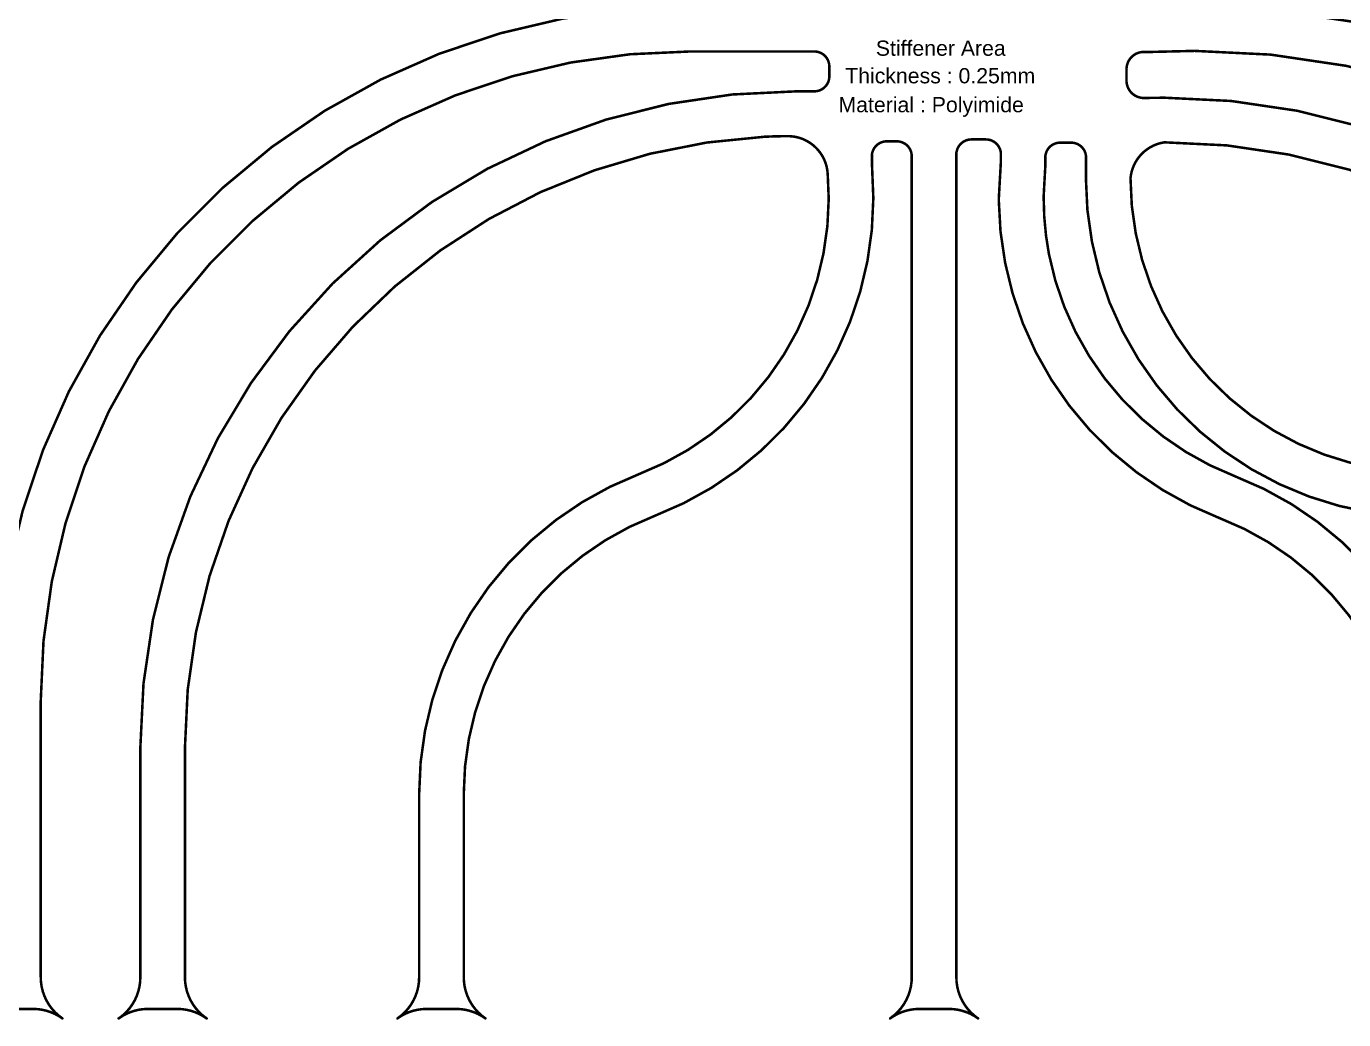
# Model space of a CAD drawing. Header units: inches. Extents: x 3 to 457, y -41 to 239.
# Drawn here: x 255.1 to 387.1, y 26.7 to 126.2 of the extents above; entities that cross this region are included whole.
import ezdxf

# ---------------------------------------------------------------- set-up
doc = ezdxf.new("R2010")
doc.units = ezdxf.units.IN
doc.layers.add('Fabrication', color=76, linetype='Continuous')
doc.styles.add('Arial', font='', dxfattribs={"height": 0.2})
doc.styles.get('Arial').set_extended_font_data('Arial')

msp = doc.modelspace()

# ---------------------------------------------------------------- linework, layer by layer
at = {"layer": 'Fabrication'}
for points in [[(252.1, 58.59, 0.254, 0.254, -0.41422), (321.62, 128.11, 0.254, 0.254, 0)], [(372.16, 128.17, 0.254, 0.254, -0.413783), (454.5, 46, 0.254, 0.254, 0)], [(256.57, 58.59, 0.254, 0.254, -0.41422), (321.62, 123.64, 0.254, 0.254, 0)], [(321.62, 123.64, 0.254, 0.254, 0), (334.09, 123.64, 0.254, 0.254, 0)], [(334.09, 123.64, 0.254, 0.254, -0.414214), (335.59, 122.14, 0.254, 0.254, 0)], [(365.37, 121.86, 0.254, 0.254, -0.389016), (366.96, 123.59, 0.254, 0.254, 0)], [(366.96, 123.59, 0.254, 0.254, 0), (367.67, 123.59, 0.254, 0.254, 0)], [(367.67, 123.59, 0.254, 0.254, 0), (372.19, 123.7, 0.254, 0.254, 0)], [(372.19, 123.7, 0.254, 0.254, -0.413672), (450.03, 46, 0.254, 0.254, 0)], [(335.59, 121.15, 0.254, 0.254, 0), (335.59, 122.14, 0.254, 0.254, 0)], [(365.37, 120.72, 0.254, 0.254, 0), (365.37, 121.86, 0.254, 0.254, 0)], [(335.59, 121.15, 0.254, 0.254, -0.414214), (334.09, 119.65, 0.254, 0.254, 0)], [(366.95, 118.99, 0.254, 0.254, -0.388326), (365.37, 120.72, 0.254, 0.254, 0)], [(266.55, 53.89, 0.254, 0.254, -0.414209), (332.32, 119.65, 0.254, 0.254, 0)], [(332.32, 119.65, 0.254, 0.254, 0), (334.09, 119.65, 0.254, 0.254, 0)], [(366.95, 118.99, 0.254, 0.254, 0), (367.67, 118.99, 0.254, 0.254, 0)], [(367.67, 118.99, 0.254, 0.254, 0), (369.16, 119.01, 0.254, 0.254, 0)], [(369.16, 119.01, 0.254, 0.254, -0.413759), (437.48, 50.83, 0.254, 0.254, 0)], [(271.02, 53.89, 0.254, 0.254, -0.398878), (329.1, 115.1, 0.254, 0.254, 0)], [(329.1, 115.1, 0.254, 0.254, -0.00943), (331.41, 115.16, 0.254, 0.254, 0)], [(331.41, 115.16, 0.254, 0.254, -0.404148), (335.43, 111.32, 0.254, 0.254, 0)], [(348.33, 113.5, 0.254, 0.254, -0.37962), (349.82, 114.83, 0.254, 0.254, 0)], [(349.82, 114.83, 0.254, 0.254, 0), (351.29, 114.83, 0.254, 0.254, 0)], [(351.29, 114.83, 0.254, 0.254, -0.37962), (352.78, 113.5, 0.254, 0.254, 0)], [(339.86, 113.32, 0.254, 0.254, -0.37962), (341.35, 114.64, 0.254, 0.254, 0)], [(341.35, 114.64, 0.254, 0.254, 0), (342.35, 114.64, 0.254, 0.254, 0)], [(342.35, 114.64, 0.254, 0.254, -0.37962), (343.84, 113.32, 0.254, 0.254, 0)], [(348.32, 113.4, 0.254, 0.254, 0), (348.33, 113.5, 0.254, 0.254, 0)], [(348.32, 112.4, 0.254, 0.254, 0), (348.32, 113.4, 0.254, 0.254, 0)], [(352.77, 112.4, 0.254, 0.254, 0), (352.78, 113.5, 0.254, 0.254, 0)], [(357.23, 113.01, 0.254, 0.254, -0.414214), (358.73, 114.51, 0.254, 0.254, 0)], [(358.73, 114.51, 0.254, 0.254, 0), (359.82, 114.51, 0.254, 0.254, 0)], [(359.82, 114.51, 0.254, 0.254, -0.414214), (361.32, 113.01, 0.254, 0.254, 0)], [(365.77, 110.95, 0.254, 0.254, -0.345401), (369.16, 114.54, 0.254, 0.254, 0)], [(369.16, 114.54, 0.254, 0.254, -0.413759), (433.01, 50.82, 0.254, 0.254, 0)], [(339.86, 113.32, 0.254, 0.254, 0), (339.87, 112.21, 0.254, 0.254, 0)], [(339.87, 112.21, 0.254, 0.254, 0), (340, 108.97, 0.254, 0.254, 0)], [(343.84, 113.32, 0.254, 0.254, 0), (343.85, 113.28, 0.254, 0.254, 0)], [(343.85, 113.15, 0.254, 0.254, 0), (343.85, 113.28, 0.254, 0.254, 0)], [(343.85, 113.15, 0.254, 0.254, 0), (343.85, 113.14, 0.254, 0.254, 0)], [(343.85, 112.74, 0.254, 0.254, 0), (343.85, 113.14, 0.254, 0.254, 0)], [(343.85, 112.74, 0.254, 0.254, 0), (343.85, 30.96, 0.254, 0.254, 0)], [(348.32, 112.4, 0.254, 0.254, 0), (348.32, 30.96, 0.254, 0.254, 0)], [(348.32, 112.4, 0.254, 0.254, 0), (348.32, 112.4, 0.254, 0.254, 0)], [(352.57, 108.84, 0.254, 0.254, 0), (352.77, 112.4, 0.254, 0.254, 0)], [(357.07, 109.18, 0.254, 0.254, 0), (357.23, 112.09, 0.254, 0.254, 0)], [(357.23, 112.09, 0.254, 0.254, 0), (357.23, 113.01, 0.254, 0.254, 0)], [(361.32, 111.9, 0.254, 0.254, 0), (361.32, 113.01, 0.254, 0.254, 0)], [(335.43, 111.32, 0.254, 0.254, 0), (335.53, 108.88, 0.254, 0.254, 0)], [(361.3, 110.95, 0.254, 0.254, 0), (361.32, 111.9, 0.254, 0.254, 0)], [(389.8, 77.46, 0.254, 0.254, -0.367596), (361.3, 110.95, 0.254, 0.254, 0)], [(361.32, 111.9, 0.254, 0.254, 0), (361.32, 111.9, 0.254, 0.254, 0)], [(390.51, 81.87, 0.254, 0.254, -0.367596), (365.77, 110.95, 0.254, 0.254, 0)], [(335.53, 108.88, 0.254, 0.254, -0.30992), (316.51, 81.3, 0.254, 0.254, 0)], [(340, 108.92, 0.254, 0.254, -0.310368), (318.11, 77.13, 0.254, 0.254, 0)], [(340, 108.92, 0.254, 0.254, 0), (340, 108.97, 0.254, 0.254, 0)], [(352.57, 108.84, 0.254, 0.254, 0), (352.57, 108.77, 0.254, 0.254, 0)], [(374.66, 76.91, 0.254, 0.254, -0.307813), (352.57, 108.77, 0.254, 0.254, 0)], [(357.07, 108.97, 0.254, 0.254, 0), (357.07, 109.18, 0.254, 0.254, 0)], [(357.59, 103.37, 0.254, 0.254, -0.046669), (357.07, 108.97, 0.254, 0.254, 0)], [(376.26, 81.08, 0.254, 0.254, -0.258469), (357.59, 103.37, 0.254, 0.254, 0)], [(294.49, 49.28, 0.254, 0.254, -0.310655), (316.51, 81.3, 0.254, 0.254, 0)], [(316.51, 81.3, 0.254, 0.254, 0), (316.51, 81.3, 0.254, 0.254, 0)], [(376.26, 81.08, 0.254, 0.254, -0.310195), (398.13, 49.35, 0.254, 0.254, 0)], [(298.96, 49.28, 0.254, 0.254, -0.310654), (318.11, 77.13, 0.254, 0.254, 0)], [(374.66, 76.91, 0.254, 0.254, 0), (374.67, 76.91, 0.254, 0.254, 0)], [(374.67, 76.91, 0.254, 0.254, -0.310195), (393.66, 49.34, 0.254, 0.254, 0)], [(256.57, 30.96, 0.254, 0.254, 0), (256.57, 58.59, 0.254, 0.254, 0)], [(266.55, 30.96, 0.254, 0.254, 0), (266.55, 53.89, 0.254, 0.254, 0)], [(271.02, 30.96, 0.254, 0.254, 0), (271.02, 53.89, 0.254, 0.254, 0)], [(294.49, 30.96, 0.254, 0.254, 0), (294.49, 49.28, 0.254, 0.254, 0)], [(298.96, 30.96, 0.254, 0.254, 0), (298.96, 49.28, 0.254, 0.254, 0)], [(258.74, 26.78, 0.254, 0.254, -0.250069), (256.57, 30.96, 0.254, 0.254, 0)], [(266.55, 30.96, 0.254, 0.254, -0.250069), (264.39, 26.78, 0.254, 0.254, 0)], [(273.19, 26.78, 0.254, 0.254, -0.250069), (271.02, 30.96, 0.254, 0.254, 0)], [(294.49, 30.96, 0.254, 0.254, -0.250069), (292.32, 26.78, 0.254, 0.254, 0)], [(301.13, 26.78, 0.254, 0.254, -0.250069), (298.96, 30.96, 0.254, 0.254, 0)], [(343.85, 30.96, 0.254, 0.254, -0.250069), (341.68, 26.78, 0.254, 0.254, 0)], [(350.49, 26.78, 0.254, 0.254, -0.250069), (348.32, 30.96, 0.254, 0.254, 0)], [(252.79, 27.73, 0.254, 0.254, 0), (255.87, 27.73, 0.254, 0.254, 0)], [(255.87, 27.73, 0.254, 0.254, -0.154613), (258.74, 26.78, 0.254, 0.254, 0)], [(264.38, 26.78, 0.254, 0.254, -0.154613), (267.25, 27.73, 0.254, 0.254, 0)], [(267.25, 27.73, 0.254, 0.254, 0), (270.32, 27.73, 0.254, 0.254, 0)], [(270.32, 27.73, 0.254, 0.254, -0.154613), (273.19, 26.78, 0.254, 0.254, 0)], [(292.31, 26.78, 0.254, 0.254, -0.154613), (295.18, 27.73, 0.254, 0.254, 0)], [(295.18, 27.73, 0.254, 0.254, 0), (298.26, 27.73, 0.254, 0.254, 0)], [(298.26, 27.73, 0.254, 0.254, -0.154613), (301.13, 26.78, 0.254, 0.254, 0)], [(341.68, 26.78, 0.254, 0.254, -0.154613), (344.55, 27.73, 0.254, 0.254, 0)], [(344.55, 27.73, 0.254, 0.254, 0), (347.63, 27.73, 0.254, 0.254, 0)], [(347.63, 27.73, 0.254, 0.254, -0.154613), (350.5, 26.78, 0.254, 0.254, 0)]]:
    msp.add_lwpolyline(points, format="xyseb", dxfattribs=at)
for points in [[(321.56, 123.64, 0.127, 0.127, 1), (321.69, 123.64, 0.127, 0.127, 1)], [(321.56, 123.64, 0.127, 0.127, 1), (321.69, 123.64, 0.127, 0.127, 1)], [(334.03, 123.64, 0.127, 0.127, 1), (334.16, 123.64, 0.127, 0.127, 1)], [(334.03, 123.64, 0.127, 0.127, 1), (334.16, 123.64, 0.127, 0.127, 1)], [(366.89, 123.59, 0.127, 0.127, 1), (367.02, 123.59, 0.127, 0.127, 1)], [(366.89, 123.59, 0.127, 0.127, 1), (367.02, 123.59, 0.127, 0.127, 1)], [(367.61, 123.59, 0.127, 0.127, 1), (367.74, 123.59, 0.127, 0.127, 1)], [(367.61, 123.59, 0.127, 0.127, 1), (367.74, 123.59, 0.127, 0.127, 1)], [(372.13, 123.7, 0.127, 0.127, 1), (372.26, 123.7, 0.127, 0.127, 1)], [(372.13, 123.7, 0.127, 0.127, 1), (372.26, 123.7, 0.127, 0.127, 1)], [(335.53, 122.14, 0.127, 0.127, 1), (335.66, 122.14, 0.127, 0.127, 1)], [(335.53, 122.14, 0.127, 0.127, 1), (335.66, 122.14, 0.127, 0.127, 1)], [(365.31, 121.86, 0.127, 0.127, 1), (365.44, 121.86, 0.127, 0.127, 1)], [(365.31, 121.86, 0.127, 0.127, 1), (365.44, 121.86, 0.127, 0.127, 1)], [(335.53, 121.15, 0.127, 0.127, 1), (335.66, 121.15, 0.127, 0.127, 1)], [(335.53, 121.15, 0.127, 0.127, 1), (335.66, 121.15, 0.127, 0.127, 1)], [(365.31, 120.72, 0.127, 0.127, 1), (365.44, 120.72, 0.127, 0.127, 1)], [(365.31, 120.72, 0.127, 0.127, 1), (365.44, 120.72, 0.127, 0.127, 1)], [(332.26, 119.65, 0.127, 0.127, 1), (332.38, 119.65, 0.127, 0.127, 1)], [(332.26, 119.65, 0.127, 0.127, 1), (332.38, 119.65, 0.127, 0.127, 1)], [(334.03, 119.65, 0.127, 0.127, 1), (334.16, 119.65, 0.127, 0.127, 1)], [(334.03, 119.65, 0.127, 0.127, 1), (334.16, 119.65, 0.127, 0.127, 1)], [(366.89, 118.99, 0.127, 0.127, 1), (367.02, 118.99, 0.127, 0.127, 1)], [(366.89, 118.99, 0.127, 0.127, 1), (367.02, 118.99, 0.127, 0.127, 1)], [(367.61, 118.99, 0.127, 0.127, 1), (367.74, 118.99, 0.127, 0.127, 1)], [(367.61, 118.99, 0.127, 0.127, 1), (367.74, 118.99, 0.127, 0.127, 1)], [(369.1, 119.01, 0.127, 0.127, 1), (369.23, 119.01, 0.127, 0.127, 1)], [(369.1, 119.01, 0.127, 0.127, 1), (369.23, 119.01, 0.127, 0.127, 1)], [(329.03, 115.1, 0.127, 0.127, 1), (329.16, 115.1, 0.127, 0.127, 1)], [(329.03, 115.1, 0.127, 0.127, 1), (329.16, 115.1, 0.127, 0.127, 1)], [(331.34, 115.16, 0.127, 0.127, 1), (331.47, 115.16, 0.127, 0.127, 1)], [(331.34, 115.16, 0.127, 0.127, 1), (331.47, 115.16, 0.127, 0.127, 1)], [(349.75, 114.83, 0.127, 0.127, 1), (349.88, 114.83, 0.127, 0.127, 1)], [(349.75, 114.83, 0.127, 0.127, 1), (349.88, 114.83, 0.127, 0.127, 1)], [(351.23, 114.83, 0.127, 0.127, 1), (351.35, 114.83, 0.127, 0.127, 1)], [(351.23, 114.83, 0.127, 0.127, 1), (351.35, 114.83, 0.127, 0.127, 1)], [(341.28, 114.64, 0.127, 0.127, 1), (341.41, 114.64, 0.127, 0.127, 1)], [(341.28, 114.64, 0.127, 0.127, 1), (341.41, 114.64, 0.127, 0.127, 1)], [(342.28, 114.64, 0.127, 0.127, 1), (342.41, 114.64, 0.127, 0.127, 1)], [(342.28, 114.64, 0.127, 0.127, 1), (342.41, 114.64, 0.127, 0.127, 1)], [(348.25, 113.4, 0.127, 0.127, 1), (348.38, 113.4, 0.127, 0.127, 1)], [(348.25, 113.4, 0.127, 0.127, 1), (348.38, 113.4, 0.127, 0.127, 1)], [(348.26, 113.5, 0.127, 0.127, 1), (348.39, 113.5, 0.127, 0.127, 1)], [(348.26, 113.5, 0.127, 0.127, 1), (348.39, 113.5, 0.127, 0.127, 1)], [(352.71, 113.5, 0.127, 0.127, 1), (352.84, 113.5, 0.127, 0.127, 1)], [(352.71, 113.5, 0.127, 0.127, 1), (352.84, 113.5, 0.127, 0.127, 1)], [(358.67, 114.51, 0.127, 0.127, 1), (358.79, 114.51, 0.127, 0.127, 1)], [(358.67, 114.51, 0.127, 0.127, 1), (358.79, 114.51, 0.127, 0.127, 1)], [(359.76, 114.51, 0.127, 0.127, 1), (359.88, 114.51, 0.127, 0.127, 1)], [(359.76, 114.51, 0.127, 0.127, 1), (359.88, 114.51, 0.127, 0.127, 1)], [(369.1, 114.54, 0.127, 0.127, 1), (369.23, 114.54, 0.127, 0.127, 1)], [(369.1, 114.54, 0.127, 0.127, 1), (369.23, 114.54, 0.127, 0.127, 1)], [(339.79, 113.32, 0.127, 0.127, 1), (339.92, 113.32, 0.127, 0.127, 1)], [(339.79, 113.32, 0.127, 0.127, 1), (339.92, 113.32, 0.127, 0.127, 1)], [(339.8, 112.21, 0.127, 0.127, 1), (339.93, 112.21, 0.127, 0.127, 1)], [(339.8, 112.21, 0.127, 0.127, 1), (339.93, 112.21, 0.127, 0.127, 1)], [(343.77, 113.32, 0.127, 0.127, 1), (343.9, 113.32, 0.127, 0.127, 1)], [(343.77, 113.32, 0.127, 0.127, 1), (343.9, 113.32, 0.127, 0.127, 1)], [(343.78, 113.28, 0.127, 0.127, 1), (343.91, 113.28, 0.127, 0.127, 1)], [(343.78, 113.28, 0.127, 0.127, 1), (343.91, 113.28, 0.127, 0.127, 1)], [(343.78, 113.15, 0.127, 0.127, 1), (343.91, 113.15, 0.127, 0.127, 1)], [(343.78, 113.15, 0.127, 0.127, 1), (343.91, 113.15, 0.127, 0.127, 1)], [(343.78, 113.14, 0.127, 0.127, 1), (343.91, 113.14, 0.127, 0.127, 1)], [(343.78, 113.14, 0.127, 0.127, 1), (343.91, 113.14, 0.127, 0.127, 1)], [(343.78, 112.74, 0.127, 0.127, 1), (343.91, 112.74, 0.127, 0.127, 1)], [(343.78, 112.74, 0.127, 0.127, 1), (343.91, 112.74, 0.127, 0.127, 1)], [(348.25, 112.4, 0.127, 0.127, 1), (348.38, 112.4, 0.127, 0.127, 1)], [(348.25, 112.4, 0.127, 0.127, 1), (348.38, 112.4, 0.127, 0.127, 1)], [(348.25, 112.4, 0.127, 0.127, 1), (348.38, 112.4, 0.127, 0.127, 1)], [(348.25, 112.4, 0.127, 0.127, 1), (348.38, 112.4, 0.127, 0.127, 1)], [(352.71, 112.4, 0.127, 0.127, 1), (352.83, 112.4, 0.127, 0.127, 1)], [(352.71, 112.4, 0.127, 0.127, 1), (352.83, 112.4, 0.127, 0.127, 1)], [(357.17, 113.01, 0.127, 0.127, 1), (357.29, 113.01, 0.127, 0.127, 1)], [(357.17, 113.01, 0.127, 0.127, 1), (357.29, 113.01, 0.127, 0.127, 1)], [(357.17, 112.09, 0.127, 0.127, 1), (357.29, 112.09, 0.127, 0.127, 1)], [(357.17, 112.09, 0.127, 0.127, 1), (357.29, 112.09, 0.127, 0.127, 1)], [(361.26, 113.01, 0.127, 0.127, 1), (361.38, 113.01, 0.127, 0.127, 1)], [(361.26, 113.01, 0.127, 0.127, 1), (361.38, 113.01, 0.127, 0.127, 1)], [(335.37, 111.32, 0.127, 0.127, 1), (335.49, 111.32, 0.127, 0.127, 1)], [(335.37, 111.32, 0.127, 0.127, 1), (335.49, 111.32, 0.127, 0.127, 1)], [(361.24, 110.95, 0.127, 0.127, 1), (361.37, 110.95, 0.127, 0.127, 1)], [(361.24, 110.95, 0.127, 0.127, 1), (361.37, 110.95, 0.127, 0.127, 1)], [(361.26, 111.9, 0.127, 0.127, 1), (361.38, 111.9, 0.127, 0.127, 1)], [(361.25, 111.9, 0.127, 0.127, 1), (361.38, 111.9, 0.127, 0.127, 1)], [(361.26, 111.9, 0.127, 0.127, 1), (361.38, 111.9, 0.127, 0.127, 1)], [(361.25, 111.9, 0.127, 0.127, 1), (361.38, 111.9, 0.127, 0.127, 1)], [(365.71, 110.95, 0.127, 0.127, 1), (365.84, 110.95, 0.127, 0.127, 1)], [(365.71, 110.95, 0.127, 0.127, 1), (365.84, 110.95, 0.127, 0.127, 1)], [(335.47, 108.88, 0.127, 0.127, 1), (335.59, 108.88, 0.127, 0.127, 1)], [(335.47, 108.88, 0.127, 0.127, 1), (335.59, 108.88, 0.127, 0.127, 1)], [(339.94, 108.97, 0.127, 0.127, 1), (340.06, 108.97, 0.127, 0.127, 1)], [(339.94, 108.97, 0.127, 0.127, 1), (340.06, 108.97, 0.127, 0.127, 1)], [(339.94, 108.92, 0.127, 0.127, 1), (340.06, 108.92, 0.127, 0.127, 1)], [(339.94, 108.92, 0.127, 0.127, 1), (340.06, 108.92, 0.127, 0.127, 1)], [(352.51, 108.84, 0.127, 0.127, 1), (352.64, 108.84, 0.127, 0.127, 1)], [(352.51, 108.84, 0.127, 0.127, 1), (352.64, 108.84, 0.127, 0.127, 1)], [(352.51, 108.77, 0.127, 0.127, 1), (352.64, 108.77, 0.127, 0.127, 1)], [(352.51, 108.77, 0.127, 0.127, 1), (352.64, 108.77, 0.127, 0.127, 1)], [(357, 109.18, 0.127, 0.127, 1), (357.13, 109.18, 0.127, 0.127, 1)], [(357, 109.18, 0.127, 0.127, 1), (357.13, 109.18, 0.127, 0.127, 1)], [(357, 108.97, 0.127, 0.127, 1), (357.13, 108.97, 0.127, 0.127, 1)], [(357, 108.97, 0.127, 0.127, 1), (357.13, 108.97, 0.127, 0.127, 1)], [(357.53, 103.37, 0.127, 0.127, 1), (357.65, 103.37, 0.127, 0.127, 1)], [(357.53, 103.37, 0.127, 0.127, 1), (357.65, 103.37, 0.127, 0.127, 1)], [(316.45, 81.3, 0.127, 0.127, 1), (316.57, 81.3, 0.127, 0.127, 1)], [(316.45, 81.3, 0.127, 0.127, 1), (316.57, 81.3, 0.127, 0.127, 1)], [(316.45, 81.3, 0.127, 0.127, 1), (316.57, 81.3, 0.127, 0.127, 1)], [(316.45, 81.3, 0.127, 0.127, 1), (316.57, 81.3, 0.127, 0.127, 1)], [(376.2, 81.08, 0.127, 0.127, 1), (376.33, 81.08, 0.127, 0.127, 1)], [(376.2, 81.08, 0.127, 0.127, 1), (376.33, 81.08, 0.127, 0.127, 1)], [(318.04, 77.13, 0.127, 0.127, 1), (318.17, 77.13, 0.127, 0.127, 1)], [(318.04, 77.13, 0.127, 0.127, 1), (318.17, 77.13, 0.127, 0.127, 1)], [(374.6, 76.91, 0.127, 0.127, 1), (374.73, 76.91, 0.127, 0.127, 1)], [(374.6, 76.91, 0.127, 0.127, 1), (374.73, 76.91, 0.127, 0.127, 1)], [(374.6, 76.91, 0.127, 0.127, 1), (374.73, 76.91, 0.127, 0.127, 1)], [(374.6, 76.91, 0.127, 0.127, 1), (374.73, 76.91, 0.127, 0.127, 1)], [(256.51, 58.59, 0.127, 0.127, 1), (256.64, 58.59, 0.127, 0.127, 1)], [(256.51, 58.59, 0.127, 0.127, 1), (256.64, 58.59, 0.127, 0.127, 1)], [(266.49, 53.89, 0.127, 0.127, 1), (266.62, 53.89, 0.127, 0.127, 1)], [(266.49, 53.89, 0.127, 0.127, 1), (266.62, 53.89, 0.127, 0.127, 1)], [(270.96, 53.89, 0.127, 0.127, 1), (271.09, 53.89, 0.127, 0.127, 1)], [(270.96, 53.89, 0.127, 0.127, 1), (271.09, 53.89, 0.127, 0.127, 1)], [(294.43, 49.28, 0.127, 0.127, 1), (294.55, 49.28, 0.127, 0.127, 1)], [(294.43, 49.28, 0.127, 0.127, 1), (294.55, 49.28, 0.127, 0.127, 1)], [(298.9, 49.28, 0.127, 0.127, 1), (299.02, 49.28, 0.127, 0.127, 1)], [(298.9, 49.28, 0.127, 0.127, 1), (299.02, 49.28, 0.127, 0.127, 1)], [(256.51, 30.96, 0.127, 0.127, 1), (256.64, 30.96, 0.127, 0.127, 1)], [(256.51, 30.96, 0.127, 0.127, 1), (256.64, 30.96, 0.127, 0.127, 1)], [(266.49, 30.96, 0.127, 0.127, 1), (266.62, 30.96, 0.127, 0.127, 1)], [(266.49, 30.96, 0.127, 0.127, 1), (266.62, 30.96, 0.127, 0.127, 1)], [(270.96, 30.96, 0.127, 0.127, 1), (271.09, 30.96, 0.127, 0.127, 1)], [(270.96, 30.96, 0.127, 0.127, 1), (271.09, 30.96, 0.127, 0.127, 1)], [(294.43, 30.96, 0.127, 0.127, 1), (294.55, 30.96, 0.127, 0.127, 1)], [(294.43, 30.96, 0.127, 0.127, 1), (294.55, 30.96, 0.127, 0.127, 1)], [(298.9, 30.96, 0.127, 0.127, 1), (299.02, 30.96, 0.127, 0.127, 1)], [(298.9, 30.96, 0.127, 0.127, 1), (299.02, 30.96, 0.127, 0.127, 1)], [(343.79, 30.96, 0.127, 0.127, 1), (343.92, 30.96, 0.127, 0.127, 1)], [(343.79, 30.96, 0.127, 0.127, 1), (343.92, 30.96, 0.127, 0.127, 1)], [(348.26, 30.96, 0.127, 0.127, 1), (348.39, 30.96, 0.127, 0.127, 1)], [(348.26, 30.96, 0.127, 0.127, 1), (348.39, 30.96, 0.127, 0.127, 1)], [(255.81, 27.73, 0.127, 0.127, 1), (255.94, 27.73, 0.127, 0.127, 1)], [(255.81, 27.73, 0.127, 0.127, 1), (255.94, 27.73, 0.127, 0.127, 1)], [(267.18, 27.73, 0.127, 0.127, 1), (267.31, 27.73, 0.127, 0.127, 1)], [(267.18, 27.73, 0.127, 0.127, 1), (267.31, 27.73, 0.127, 0.127, 1)], [(270.26, 27.73, 0.127, 0.127, 1), (270.39, 27.73, 0.127, 0.127, 1)], [(270.26, 27.73, 0.127, 0.127, 1), (270.39, 27.73, 0.127, 0.127, 1)], [(295.12, 27.73, 0.127, 0.127, 1), (295.24, 27.73, 0.127, 0.127, 1)], [(295.12, 27.73, 0.127, 0.127, 1), (295.24, 27.73, 0.127, 0.127, 1)], [(298.2, 27.73, 0.127, 0.127, 1), (298.32, 27.73, 0.127, 0.127, 1)], [(298.2, 27.73, 0.127, 0.127, 1), (298.32, 27.73, 0.127, 0.127, 1)], [(344.49, 27.73, 0.127, 0.127, 1), (344.61, 27.73, 0.127, 0.127, 1)], [(344.49, 27.73, 0.127, 0.127, 1), (344.61, 27.73, 0.127, 0.127, 1)], [(347.56, 27.73, 0.127, 0.127, 1), (347.69, 27.73, 0.127, 0.127, 1)], [(347.56, 27.73, 0.127, 0.127, 1), (347.69, 27.73, 0.127, 0.127, 1)], [(258.68, 26.78, 0.127, 0.127, 1), (258.8, 26.78, 0.127, 0.127, 1)], [(258.68, 26.78, 0.127, 0.127, 1), (258.8, 26.78, 0.127, 0.127, 1)], [(264.31, 26.78, 0.127, 0.127, 1), (264.44, 26.78, 0.127, 0.127, 1)], [(264.32, 26.78, 0.127, 0.127, 1), (264.45, 26.78, 0.127, 0.127, 1)], [(273.13, 26.78, 0.127, 0.127, 1), (273.26, 26.78, 0.127, 0.127, 1)], [(273.13, 26.78, 0.127, 0.127, 1), (273.26, 26.78, 0.127, 0.127, 1)], [(292.25, 26.78, 0.127, 0.127, 1), (292.37, 26.78, 0.127, 0.127, 1)], [(292.26, 26.78, 0.127, 0.127, 1), (292.38, 26.78, 0.127, 0.127, 1)], [(301.06, 26.78, 0.127, 0.127, 1), (301.19, 26.78, 0.127, 0.127, 1)], [(301.06, 26.78, 0.127, 0.127, 1), (301.19, 26.78, 0.127, 0.127, 1)], [(341.62, 26.78, 0.127, 0.127, 1), (341.74, 26.78, 0.127, 0.127, 1)], [(341.62, 26.78, 0.127, 0.127, 1), (341.75, 26.78, 0.127, 0.127, 1)], [(350.43, 26.78, 0.127, 0.127, 1), (350.56, 26.78, 0.127, 0.127, 1)], [(350.43, 26.78, 0.127, 0.127, 1), (350.56, 26.78, 0.127, 0.127, 1)]]:
    msp.add_lwpolyline(points, format="xyseb", close=True, dxfattribs=at)

# ---------------------------------------------------------------- texts
at = {"layer": 'Fabrication', "style": 'Arial'}
for s, p in [('Stiffener Area', (340.25, 123.21)), ('Thickness : 0.25mm', (337.18, 120.45)), ('Material : Polyimide', (336.51, 117.55))]:
    msp.add_text(s, height=1.524, dxfattribs=at).set_placement(p)

doc.saveas('drawing.dxf')
